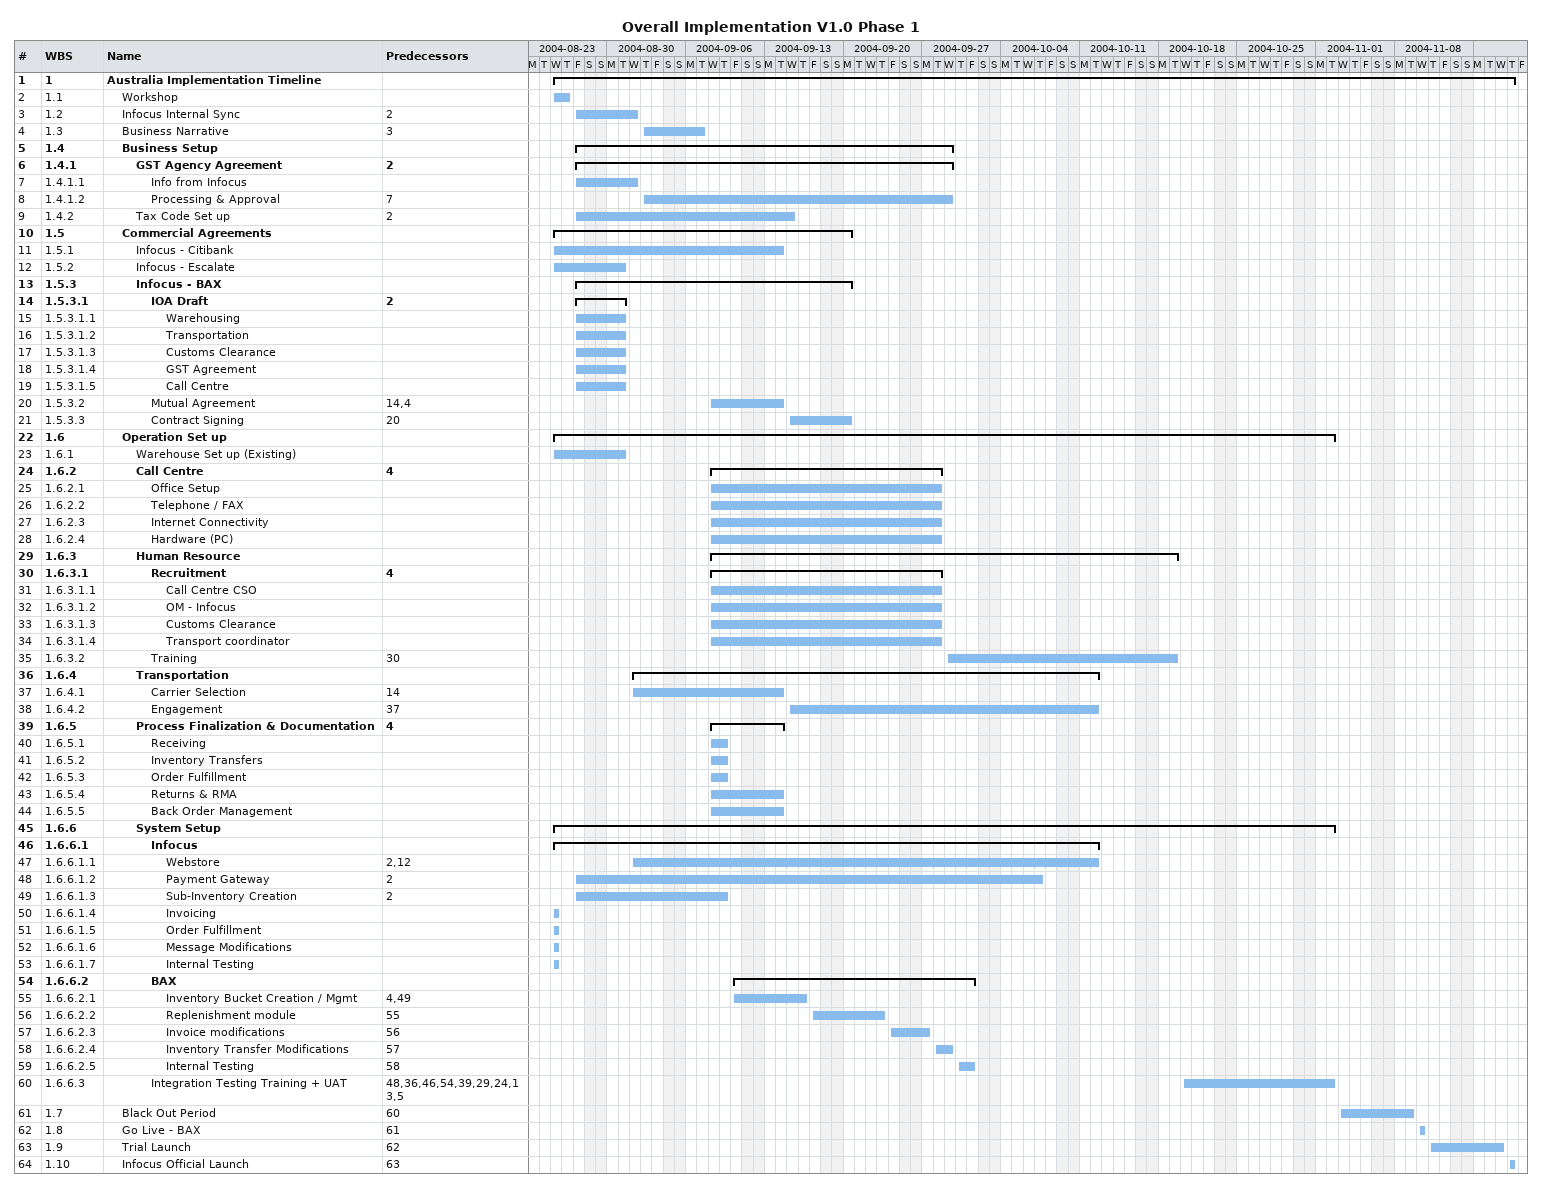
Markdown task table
Overall Implementation V1.0 Phase 1

| ID | WBS | Task | Start | Finish | Predecessors |
|---|---|---|---|---|---|
| 1 | 1 | **Australia Implementation Timeline** | 2004-08-25 | 2004-11-18 |  |
| 2 | 1.1 | Workshop | 2004-08-25 | 2004-08-26 |  |
| 3 | 1.2 | Infocus Internal Sync | 2004-08-27 | 2004-09-01 | 2 |
| 4 | 1.3 | Business Narrative | 2004-09-02 | 2004-09-07 | 3 |
| 5 | 1.4 | **Business Setup** | 2004-08-27 | 2004-09-29 |  |
| 6 | 1.4.1 | **GST Agency Agreement** | 2004-08-27 | 2004-09-29 | 2 |
| 7 | 1.4.1.1 | Info from Infocus | 2004-08-27 | 2004-09-01 |  |
| 8 | 1.4.1.2 | Processing & Approval | 2004-09-02 | 2004-09-29 | 7 |
| 9 | 1.4.2 | Tax Code Set up | 2004-08-27 | 2004-09-15 | 2 |
| 10 | 1.5 | **Commercial Agreements** | 2004-08-25 | 2004-09-20 |  |
| 11 | 1.5.1 | Infocus - Citibank | 2004-08-25 | 2004-09-14 |  |
| 12 | 1.5.2 | Infocus - Escalate | 2004-08-25 | 2004-08-31 |  |
| 13 | 1.5.3 | **Infocus - BAX** | 2004-08-27 | 2004-09-20 |  |
| 14 | 1.5.3.1 | **IOA Draft** | 2004-08-27 | 2004-08-31 | 2 |
| 15 | 1.5.3.1.1 | Warehousing | 2004-08-27 | 2004-08-31 |  |
| 16 | 1.5.3.1.2 | Transportation | 2004-08-27 | 2004-08-31 |  |
| 17 | 1.5.3.1.3 | Customs Clearance | 2004-08-27 | 2004-08-31 |  |
| 18 | 1.5.3.1.4 | GST Agreement | 2004-08-27 | 2004-08-31 |  |
| 19 | 1.5.3.1.5 | Call Centre | 2004-08-27 | 2004-08-31 |  |
| 20 | 1.5.3.2 | Mutual Agreement | 2004-09-08 | 2004-09-14 | 14, 4 |
| 21 | 1.5.3.3 | Contract Signing | 2004-09-15 | 2004-09-20 | 20 |
| 22 | 1.6 | **Operation Set up** | 2004-08-25 | 2004-11-02 |  |
| 23 | 1.6.1 | Warehouse Set up (Existing) | 2004-08-25 | 2004-08-31 |  |
| 24 | 1.6.2 | **Call Centre** | 2004-09-08 | 2004-09-28 | 4 |
| 25 | 1.6.2.1 | Office Setup | 2004-09-08 | 2004-09-28 |  |
| 26 | 1.6.2.2 | Telephone / FAX | 2004-09-08 | 2004-09-28 |  |
| 27 | 1.6.2.3 | Internet Connectivity | 2004-09-08 | 2004-09-28 |  |
| 28 | 1.6.2.4 | Hardware (PC) | 2004-09-08 | 2004-09-28 |  |
| 29 | 1.6.3 | **Human Resource** | 2004-09-08 | 2004-10-19 |  |
| 30 | 1.6.3.1 | **Recruitment** | 2004-09-08 | 2004-09-28 | 4 |
| 31 | 1.6.3.1.1 | Call Centre CSO | 2004-09-08 | 2004-09-28 |  |
| 32 | 1.6.3.1.2 | OM - Infocus | 2004-09-08 | 2004-09-28 |  |
| 33 | 1.6.3.1.3 | Customs Clearance | 2004-09-08 | 2004-09-28 |  |
| 34 | 1.6.3.1.4 | Transport coordinator | 2004-09-08 | 2004-09-28 |  |
| 35 | 1.6.3.2 | Training | 2004-09-29 | 2004-10-19 | 30 |
| 36 | 1.6.4 | **Transportation** | 2004-09-01 | 2004-10-12 |  |
| 37 | 1.6.4.1 | Carrier Selection | 2004-09-01 | 2004-09-14 | 14 |
| 38 | 1.6.4.2 | Engagement | 2004-09-15 | 2004-10-12 | 37 |
| 39 | 1.6.5 | **Process Finalization & Documentation** | 2004-09-08 | 2004-09-14 | 4 |
| 40 | 1.6.5.1 | Receiving | 2004-09-08 | 2004-09-09 |  |
| 41 | 1.6.5.2 | Inventory Transfers | 2004-09-08 | 2004-09-09 |  |
| 42 | 1.6.5.3 | Order Fulfillment | 2004-09-08 | 2004-09-09 |  |
| 43 | 1.6.5.4 | Returns & RMA | 2004-09-08 | 2004-09-14 |  |
| 44 | 1.6.5.5 | Back Order Management | 2004-09-08 | 2004-09-14 |  |
| 45 | 1.6.6 | **System Setup** | 2004-08-25 | 2004-11-02 |  |
| 46 | 1.6.6.1 | **Infocus** | 2004-08-25 | 2004-10-12 |  |
| 47 | 1.6.6.1.1 | Webstore | 2004-09-01 | 2004-10-12 | 2, 12 |
| 48 | 1.6.6.1.2 | Payment Gateway | 2004-08-27 | 2004-10-07 | 2 |
| 49 | 1.6.6.1.3 | Sub-Inventory Creation | 2004-08-27 | 2004-09-09 | 2 |
| 50 | 1.6.6.1.4 | Invoicing | 2004-08-25 | 2004-08-25 |  |
| 51 | 1.6.6.1.5 | Order Fulfillment | 2004-08-25 | 2004-08-25 |  |
| 52 | 1.6.6.1.6 | Message Modifications | 2004-08-25 | 2004-08-25 |  |
| 53 | 1.6.6.1.7 | Internal Testing | 2004-08-25 | 2004-08-25 |  |
| 54 | 1.6.6.2 | **BAX** | 2004-09-10 | 2004-10-01 |  |
| 55 | 1.6.6.2.1 | Inventory Bucket Creation / Mgmt | 2004-09-10 | 2004-09-16 | 4, 49 |
| 56 | 1.6.6.2.2 | Replenishment module | 2004-09-17 | 2004-09-23 | 55 |
| 57 | 1.6.6.2.3 | Invoice modifications | 2004-09-24 | 2004-09-27 | 56 |
| 58 | 1.6.6.2.4 | Inventory Transfer Modifications | 2004-09-28 | 2004-09-29 | 57 |
| 59 | 1.6.6.2.5 | Internal Testing | 2004-09-30 | 2004-10-01 | 58 |
| 60 | 1.6.6.3 | Integration Testing Training + UAT | 2004-10-20 | 2004-11-02 | 48, 36, 46, 54, 39, 29, 24, 13, 5 |
| 61 | 1.7 | Black Out Period | 2004-11-03 | 2004-11-09 | 60 |
| 62 | 1.8 | Go Live - BAX | 2004-11-10 | 2004-11-10 | 61 |
| 63 | 1.9 | Trial Launch | 2004-11-11 | 2004-11-17 | 62 |
| 64 | 1.10 | Infocus Official Launch | 2004-11-18 | 2004-11-18 | 63 |
